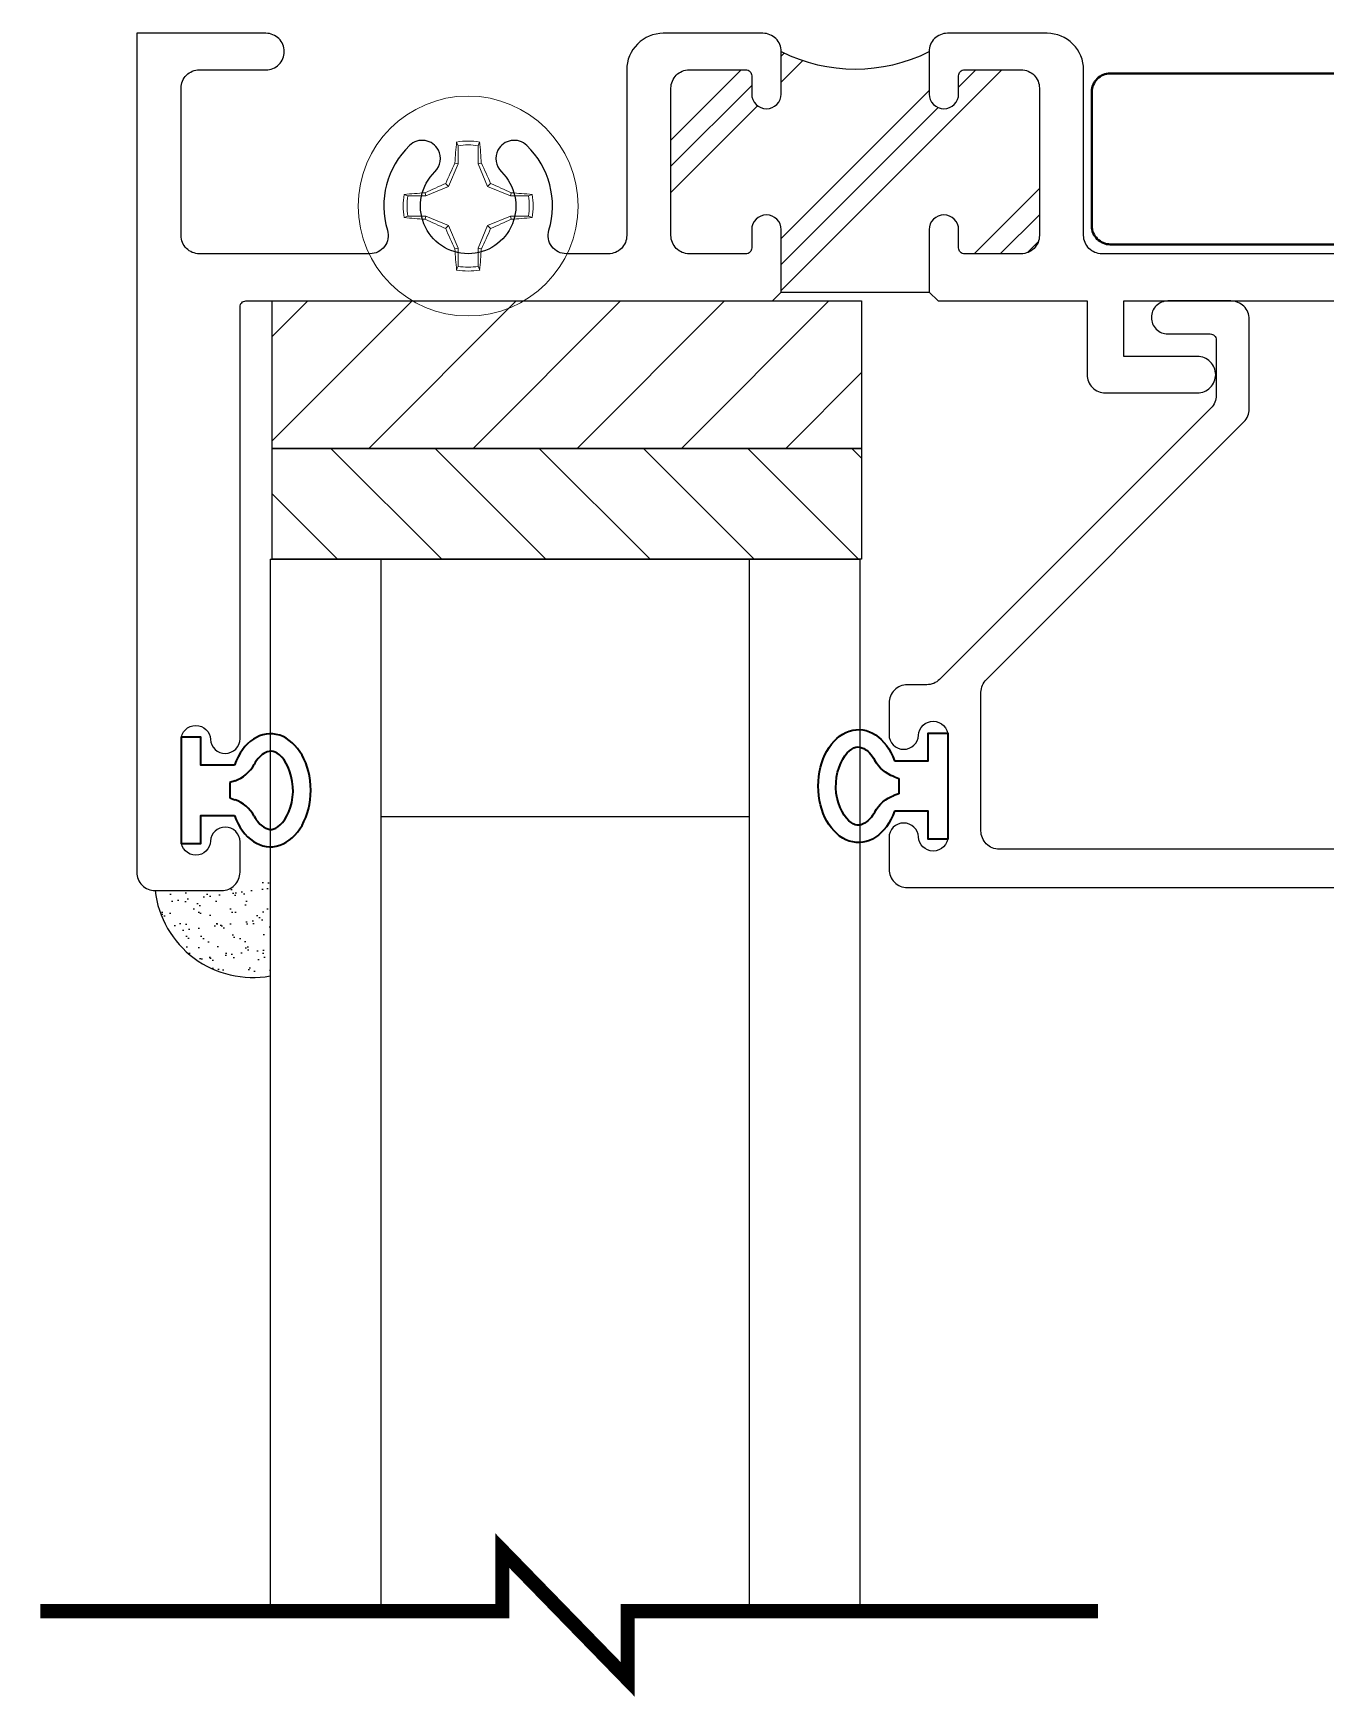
# Model space of a CAD drawing. Extents: x -26 to 91, y -47 to 75.
# Drawn here: x -4.231 to -2.039, y 68.02 to 70.842 of the extents above; entities that cross this region are included whole.
import ezdxf

# ---------------------------------------------------------------- set-up
doc = ezdxf.new("R2010")
doc.units = 0
doc.header["$MEASUREMENT"] = 0
doc.layers.get('0').update_dxf_attribs({"linetype": 'CONTINUOUS'})
for name, color, linetype in [('DIM', 7, 'CONTINUOUS'), ('FRAME', 1, 'CONTINUOUS'), ('GLASS', 7, 'CONTINUOUS'), ('SETTING BLOCKS', 7, 'CONTINUOUS'), ('TEXT', 7, 'CONTINUOUS')]:
    doc.layers.add(name, color=color, linetype=linetype)
doc.layers.add('PROFILE NUMBER', color=150, linetype='CONTINUOUS', lineweight=35)

# ---------------------------------------------------------------- blocks, each defined once
blk = doc.blocks.new('3801 1 INCH GLASS STOP')
blk.add_lwpolyline([(2.7411, 0.327, -0.414214), (2.7691, 0.299, -0.414214), (2.7411, 0.271), (2.6691, 0.271, 0.414214), (2.6591, 0.261), (2.6591, 0.1671, 0.198912), (2.6682, 0.1452), (3.1282, -0.3149, 0.198912), (3.1502, -0.324), (3.1831, -0.324, -0.414214), (3.2141, -0.355), (3.2141, -0.4085, -0.414214), (3.1891, -0.4335, -0.399638), (3.1642, -0.4097, 0.400364), (3.1391, -0.386, 0.414214), (3.1141, -0.411), (3.1141, -0.581, 0.414214), (3.1391, -0.606), (3.1392, -0.606, 0.399638), (3.1642, -0.5822, -0.399638), (3.1891, -0.5585, -0.414214), (3.2141, -0.5835), (3.2141, -0.637, -0.414214), (3.1831, -0.668), (-0.0009, -0.668, -0.414214), (-0.0109, -0.658), (-0.0109, -0.01, -0.440011), (0, 0), (0.1491, -0.013), (0.1491, 0.04), (0.115, 0.0742, -0.395486), (0.1141, 0.1015), (0.1701, 0.1652, -0.691708), (0.2051, 0.152), (0.2051, -0.0403, -0.440011), (0.1714, -0.0712), (0.05, -0.0606, 0.440011), (0.0391, -0.0706), (0.0391, -0.593, 0.414214), (0.0491, -0.603), (1.5201, -0.603, 0.414214), (1.5511, -0.572), (1.5511, 0.299, -0.414214), (1.5791, 0.327, -0.414214), (1.6071, 0.299), (1.6071, -0.572, 0.414214), (1.6381, -0.603), (3.0271, -0.603, 0.414214), (3.0581, -0.572), (3.0581, -0.3368, 0.198912), (3.049, -0.3149), (2.6122, 0.122, -0.198912), (2.6031, 0.1439), (2.6031, 0.296, -0.414214), (2.6341, 0.327)], format="xyb", close=True)
blk = doc.blocks.new('A$C3BF656AD')
at = {"layer": 'SETTING BLOCKS'}
h = blk.add_hatch(dxfattribs=at)
h.set_pattern_fill('ANSI31', color=256, scale=0.25, angle=90, style=0)
h.set_pattern_definition([(135, (0.820812, -8.054306), (-0.02209709, -0.02209709), [])])
h.paths.add_polyline_path([(0, 0.0625), (0.25, 0.0625), (0.25, 0.1095), (0, 0.1095)])
h = blk.add_hatch(dxfattribs=at)
h.set_pattern_fill('ANSI31', color=256, scale=0.25, style=0)
h.set_pattern_definition([(45, (-2.098375, -8.085556), (-0.02209709, 0.02209709), [])])
h.paths.add_polyline_path([(0, 0), (0.25, 0), (0.25, 0.0625), (0, 0.0625)])
for points in [[(0, 0.0625), (0, 0.1095), (0.25, 0.1095), (0.25, 0.0625)], [(0, 0), (0, 0.0625), (0.25, 0.0625), (0.25, 0)]]:
    blk.add_lwpolyline(points, close=True, dxfattribs=at)
blk = doc.blocks.new('dfasdf')
at = {"color": 7, "linetype": 'Continuous', "lineweight": 15}
for p, q in [((54.6225, 25.6793), (54.62, 25.6856)), ((54.6225, 25.6793), (54.6225, 25.6488)), ((54.6566, 25.6488), (54.6566, 25.6793)), ((54.6225, 25.6488), (54.6065, 25.6101)), ((54.6225, 25.6488), (54.6171, 25.6499)), ((54.6566, 25.6488), (54.662, 25.6499)), ((54.6727, 25.6101), (54.6566, 25.6488)), ((54.5678, 25.5941), (54.5373, 25.5941)), ((54.5678, 25.5941), (54.5667, 25.5995)), ((54.6065, 25.6101), (54.5678, 25.5941)), ((54.6065, 25.6101), (54.6014, 25.6152)), ((54.6727, 25.6101), (54.6777, 25.6152)), ((54.7114, 25.5941), (54.6727, 25.6101)), ((54.7114, 25.5941), (54.7124, 25.5995)), ((54.7418, 25.5941), (54.7114, 25.5941)), ((54.7418, 25.5941), (54.7482, 25.5966)), ((54.5373, 25.56), (54.531, 25.5575)), ((54.5373, 25.56), (54.5678, 25.56)), ((54.5678, 25.56), (54.5667, 25.5546)), ((54.5678, 25.56), (54.6065, 25.544)), ((54.6065, 25.544), (54.6014, 25.5389)), ((54.6065, 25.544), (54.6225, 25.5053)), ((54.6566, 25.5053), (54.6727, 25.544)), ((54.6727, 25.544), (54.7114, 25.56)), ((54.6727, 25.544), (54.6777, 25.5389)), ((54.7114, 25.56), (54.7124, 25.5546)), ((54.7114, 25.56), (54.7418, 25.56)), ((54.6225, 25.5053), (54.6171, 25.5042)), ((54.6225, 25.5053), (54.6225, 25.4748)), ((54.6566, 25.5053), (54.662, 25.5042)), ((54.6566, 25.4748), (54.6566, 25.5053)), ((54.6566, 25.4748), (54.6592, 25.4685))]:
    blk.add_line(p, q, dxfattribs=at)
at = {"color": 7, "linetype": 'Continuous', "lineweight": 15, "flags": 128}
for points in [[(54.6566, 25.6793), (54.658, 25.6827), (54.6592, 25.6856)], [(54.5373, 25.5941), (54.534, 25.5954), (54.531, 25.5966)], [(54.7418, 25.56), (54.7452, 25.5587), (54.7482, 25.5575)], [(54.6225, 25.4748), (54.6212, 25.4714), (54.62, 25.4685)]]:
    blk.add_lwpolyline(points, dxfattribs=at)
at = {"color": 7, "linetype": 'Continuous', "lineweight": 15}
blk.add_circle((54.6396, 25.577), 0.1865, dxfattribs=at)
for centre, radius, start, end in [((55.5592, 25.5924), 0.9438, 174.331, 176.507), ((54.6396, 25.577), 0.1103, 79.7812, 100.2188), ((54.6396, 25.577), 0.1037, 80.5333, 99.4667), ((53.7199, 25.5924), 0.9438, 3.493, 5.669), ((55.6923, 25.1423), 1.1889, 154.7283, 156.5646), ((53.5869, 25.1423), 1.1889, 23.4354, 25.2717), ((54.6396, 25.577), 0.1103, 169.7812, 190.2188), ((54.6242, 24.6574), 0.9438, 93.493, 95.669), ((54.6396, 25.577), 0.1037, 170.5333, 189.4667), ((55.0743, 24.5244), 1.1889, 113.4354, 115.2717), ((54.2049, 24.5244), 1.1889, 64.7283, 66.5646), ((54.6549, 24.6574), 0.9438, 84.331, 86.507), ((54.6396, 25.577), 0.1037, 350.5333, 9.4667), ((54.6396, 25.577), 0.1103, 349.7812, 10.2188), ((54.6242, 26.4967), 0.9438, 264.331, 266.507), ((55.0743, 26.6297), 1.1889, 244.7283, 246.5646), ((55.6923, 26.0117), 1.1889, 203.4354, 205.2717), ((53.5869, 26.0117), 1.1889, 334.7283, 336.5646), ((54.2049, 26.6297), 1.1889, 293.4354, 295.2717), ((54.6549, 26.4967), 0.9438, 273.493, 275.669), ((55.5592, 25.5617), 0.9438, 183.493, 185.669), ((53.7199, 25.5617), 0.9438, 354.331, 356.507), ((54.6396, 25.577), 0.1103, 259.7812, 280.2188), ((54.6396, 25.577), 0.1037, 260.5333, 279.4667)]:
    blk.add_arc(centre, radius, start, end, dxfattribs=at)
blk = doc.blocks.new('*U100')
at = {"layer": 'PROFILE NUMBER', "color": 5}
for p, q in [((-0.0161, 0.0916), (-0.013, 0.083)), ((0.013, 0.083), (0.0161, 0.0915)), ((-0.013, 0.083), (0.013, 0.083))]:
    blk.add_line(p, q, dxfattribs=at)
blk.add_lwpolyline([(-0.0427, 0.0907), (-0.0427, 0.0335), (-0.09, 0.0335), (-0.09, 0), (0.09, 0), (0.09, 0.0335), (0.0427, 0.0335), (0.0427, 0.0907)], dxfattribs=at)
for centre, start, end in [((-0.0725, 0.0712), 19.8289, 61.175), ((0.0725, 0.0712), 118.7633, 160.1945)]:
    blk.add_arc(centre, 0.06, start, end, dxfattribs=at)
blk.add_ellipse((0, 0.1517), major_axis=(-0.0958, 0), ratio=0.712114, start_param=2.033109, end_param=7.391692, dxfattribs=at)
blk.add_open_spline([(0.0437, 0.1238), (0.0526, 0.1287), (0.0589, 0.1347), (0.0685, 0.1503), (0.0681, 0.1574), (0.0493, 0.1788), (0.027, 0.1893), (-0.0212, 0.1906), (-0.0451, 0.1815), (-0.0674, 0.16), (-0.0684, 0.1523), (-0.0607, 0.1366), (-0.0538, 0.1294), (-0.0436, 0.1238)], degree=3, knots=[2.2211, 2.2211, 2.2211, 2.2211, 2.727733, 2.727733, 3.7005, 3.7005, 4.673268, 4.673268, 5.646035, 5.646035, 6.618803, 6.618803, 7.203997, 7.203997, 7.203997, 7.203997], dxfattribs=at)
blk = doc.blocks.new('3809 BLOCK FRAME')
h = blk.add_hatch()
h.set_pattern_fill('PLAST', color=256, angle=45, style=0)
h.set_pattern_definition([(45, (-4.25098, -6.643), (-0.176777, 0.176777), []), (45, (-4.27308, -6.6209), (-0.176777, 0.176777), []), (45, (-4.29517, -6.5988), (-0.176777, 0.176777), [])])
edge = h.paths.add_edge_path()
edge.add_arc((-0.937, 0.093), 0.031, 270, 360, ccw=False)
edge.add_line((-0.937, 0.062), (-1.033, 0.062))
edge.add_arc((-1.033, 0.072), 0.01, 180, 270, ccw=False)
edge.add_line((-1.043, 0.072), (-1.043, 0.103))
edge.add_arc((-1.068, 0.103), 0.025, 360, 450)
edge.add_arc((-1.068, 0.103), 0.025, 90, 180)
edge.add_line((-1.093, 0.103), (-1.093, 0.031))
edge.add_arc((-1.2185, -0.2208), 0.2814, 63.5092, 116.4908)
edge.add_line((-1.344, 0.031), (-1.344, 0.103))
edge.add_arc((-1.369, 0.103), 0.025, 0, 90)
edge.add_arc((-1.369, 0.103), 0.025, 90, 180)
edge.add_line((-1.394, 0.103), (-1.394, 0.072))
edge.add_arc((-1.404, 0.072), 0.01, 270, 360, ccw=False)
edge.add_line((-1.404, 0.062), (-1.5, 0.062))
edge.add_arc((-1.5, 0.093), 0.031, 180, 270, ccw=False)
edge.add_line((-1.531, 0.093), (-1.531, 0.343))
edge.add_arc((-1.5, 0.343), 0.031, 90, 180, ccw=False)
edge.add_line((-1.5, 0.374), (-1.404, 0.374))
edge.add_arc((-1.404, 0.364), 0.01, 0, 90, ccw=False)
edge.add_line((-1.394, 0.364), (-1.394, 0.333))
edge.add_arc((-1.369, 0.333), 0.025, 180, 270)
edge.add_arc((-1.369, 0.333), 0.025, 270, 360)
edge.add_line((-1.344, 0.333), (-1.344, 0.439))
edge.add_line((-1.344, 0.439), (-1.093, 0.439))
edge.add_line((-1.093, 0.439), (-1.093, 0.333))
edge.add_arc((-1.068, 0.333), 0.025, 180, 270)
edge.add_arc((-1.068, 0.333), 0.025, 270, 360)
edge.add_line((-1.043, 0.333), (-1.043, 0.364))
edge.add_arc((-1.033, 0.364), 0.01, 90, 180, ccw=False)
edge.add_line((-1.033, 0.374), (-0.937, 0.374))
edge.add_arc((-0.937, 0.343), 0.031, 0, 90, ccw=False)
edge.add_line((-0.906, 0.343), (-0.906, 0.093))
blk.add_line((-1.093, 0.439), (-1.344, 0.439))
for points in [[(-1.093, 0.439), (-1.093, 0.333, 0.414214), (-1.068, 0.308, 0.414214), (-1.043, 0.333), (-1.043, 0.364, -0.414214), (-1.033, 0.374), (-0.937, 0.374, -0.414214), (-0.906, 0.343), (-0.906, 0.093, -0.414214), (-0.937, 0.062), (-1.033, 0.062, -0.414214), (-1.043, 0.072), (-1.043, 0.103, 0.414214), (-1.068, 0.128), (-1.068, 0.128, 0.414214), (-1.093, 0.103), (-1.093, 0.031, 0.414214), (-1.062, 0), (-0.893, 0, 0.414214), (-0.831, 0.062), (-0.831, 0.343, -0.414214), (-0.8, 0.374), (-0.7287, 0.374, -0.5024), (-0.699, 0.3341, 0.280293), (-0.6615, 0.1903, 0.498955), (-0.6125, 0.198), (-0.6125, 0.198, 0.334263), (-0.6183, 0.2348, -2.470836), (-0.5057, 0.2348, 0.334263), (-0.5115, 0.198, 0.498955), (-0.4625, 0.1903, 0.280293), (-0.425, 0.3341, -0.5024), (-0.3953, 0.374), (-0.106, 0.374, -0.414214), (-0.075, 0.343), (-0.075, 0.093, -0.414214), (-0.106, 0.062), (-0.219, 0.062, 0.414214), (-0.25, 0.031, 0.414214), (-0.219, 0), (0, 0), (0, 1.423, 0.414214), (-0.031, 1.454), (-0.144, 1.454, 0.414214), (-0.175, 1.423), (-0.175, 1.3715, 0.414214), (-0.15, 1.3465), (-0.15, 1.3465, 0.399638), (-0.125, 1.3702, -0.399638), (-0.1001, 1.394), (-0.1, 1.394, -0.414214), (-0.075, 1.369), (-0.075, 1.199, -0.414214), (-0.1, 1.174), (-0.1001, 1.174, -0.399638), (-0.125, 1.1977, 0.399638), (-0.15, 1.2215, 0.414214), (-0.175, 1.1965), (-0.175, 0.464, -0.414214), (-0.185, 0.454), (-1.078, 0.454), (-1.093, 0.439)], [(-1.344, 0.439), (-1.344, 0.439), (-1.359, 0.454), (-1.612, 0.454), (-1.612, 0.579, 0.414214), (-1.643, 0.61), (-1.799, 0.61, 0.414214), (-1.83, 0.579, 0.414214), (-1.799, 0.548), (-1.674, 0.548), (-1.674, 0.454), (-4.425, 0.454), (-4.425, 0.6777, -0.198912), (-4.4221, 0.6848), (-4.3429, 0.7639, 0.668179), (-4.35, 0.781), (-4.49, 0.781, 0.414214), (-4.5, 0.771), (-4.5, 0.01, 0.414214), (-4.49, 0), (-4.406, 0, 0.414214), (-4.375, 0.031, 0.358249), (-4.4, 0.0614, -0.358249), (-4.425, 0.0918), (-4.425, 0.343, -0.414214), (-4.394, 0.374), (-4.1047, 0.374, -0.5024), (-4.075, 0.3341, 0.280293), (-4.0375, 0.1903, 0.498955), (-3.9885, 0.198, 0.334263), (-3.9943, 0.2348, -2.470836), (-3.8817, 0.2348, 0.334263), (-3.8875, 0.198, 0.498955), (-3.8385, 0.1903, 0.280293), (-3.801, 0.3341, -0.5024), (-3.7713, 0.374), (-3.606, 0.374, -0.414214), (-3.575, 0.343), (-3.575, 0), (-3.281, 0, 0.414214), (-3.25, 0.031, 0.414214), (-3.281, 0.062), (-3.469, 0.062, -0.414214), (-3.5, 0.093), (-3.5, 0.343, -0.414214), (-3.469, 0.374), (-2.4167, 0.374, -0.5024), (-2.387, 0.3341, 0.280293), (-2.3495, 0.1903, 0.498955), (-2.3005, 0.198, 0.334263), (-2.3063, 0.2348, -2.470836), (-2.1937, 0.2348, 0.334263), (-2.1995, 0.198, 0.498955), (-2.1505, 0.1903, 0.280293), (-2.113, 0.3341, -0.5024), (-2.0833, 0.374), (-1.637, 0.374, -0.414214), (-1.606, 0.343), (-1.606, 0.062, 0.414214), (-1.544, 0), (-1.375, 0, 0.414214), (-1.344, 0.031), (-1.344, 0.103, 0.414214), (-1.369, 0.128, 0.414214), (-1.394, 0.103), (-1.394, 0.072, -0.414214), (-1.404, 0.062), (-1.5, 0.062, -0.414214), (-1.531, 0.093), (-1.531, 0.343, -0.414214), (-1.5, 0.374), (-1.404, 0.374, -0.414214), (-1.394, 0.364), (-1.394, 0.333, 0.414214), (-1.369, 0.308, 0.414214), (-1.344, 0.333), (-1.344, 0.439)]]:
    blk.add_lwpolyline(points, format="xyb")
blk.add_arc((-1.2185, -0.2208), 0.2814, 63.5092, 116.4908)

msp = doc.modelspace()

# ---------------------------------------------------------------- hatches: boundary and pattern name
at = {"layer": 'TEXT'}
h = msp.add_hatch(dxfattribs=at)
h.set_pattern_fill('AR-SAND', color=256, scale=0.02, style=0)
h.set_pattern_definition([(37.5, (-10.839423, 55.21217), (-0.00125987, 0.038536475), [0, -0.0304, 0, -0.034, 0, -0.0325]), (7.5, (-10.839423, 55.21217), (0.03539553, 0.05644292), [0, -0.0164, 0, -0.0274, 0, -0.0105]), (327.5, (-10.864023, 55.21217), (0.06228284, 0.00011318), [0, -0.01, 0, -0.036, 0, -0.047]), (317.5, (-10.864023, 55.21217), (0.06012253, 0.01755351), [0, -0.005, 0, -0.0236, 0, -0.027])])
h.paths.add_polyline_path([(-3.8296, 69.4143, -0.414214), (-3.8396, 69.4043), (-3.8671, 69.4043, -0.414214), (-3.8771, 69.4143), (-3.8808, 69.4185, -0.414214), (-3.9118, 69.3875), (-4.0248, 69.3875, 0.433026), (-3.8296, 69.2427)])

# ---------------------------------------------------------------- linework, layer by layer
at = {"layer": 'DIM', "color": 5, "lineweight": 40}
msp.add_lwpolyline([(-2.0168, 70.4835), (-2.4048, 70.4835, -0.414214), (-2.4358, 70.5145), (-2.4358, 70.7425, -0.414214), (-2.4048, 70.7735), (-0.6168, 70.7735, -0.414214)], format="xyb", dxfattribs=at)
at = {"layer": 'GLASS'}
for p, q in [((-3.8296, 69.9495), (-3.8296, 68.1652)), ((-3.8296, 69.9495), (-2.8296, 69.9495)), ((-3.6421, 69.9495), (-3.6421, 68.1652)), ((-3.0171, 69.9495), (-3.0171, 68.1652)), ((-2.8296, 69.9495), (-2.8296, 68.1652)), ((-3.0171, 69.5125), (-3.6421, 69.5125))]:
    msp.add_line(p, q, dxfattribs=at)
at = {"layer": 'GLASS', "const_width": 0.024}
msp.add_lwpolyline([(-2.4253, 68.1652), (-3.2233, 68.1652), (-3.2233, 68.0495), (-3.4358, 68.2678), (-3.4358, 68.1652), (-4.2195, 68.1652)], dxfattribs=at)
at = {"layer": 'TEXT'}
msp.add_arc((-3.8593, 69.4067), 0.1667, 186.6133, 280.2687, dxfattribs=at)

# ---------------------------------------------------------------- block references
msp.add_blockref('dfasdf', (-58.1334, 44.9715))
at = {"layer": 'FRAME', "rotation": 180}
msp.add_blockref('3809 BLOCK FRAME', (-4.0558, 70.8415), dxfattribs=at)
at = {"layer": 'FRAME', "xscale": -1}
msp.add_blockref('3801 1 INCH GLASS STOP', (0.4342, 70.0605), dxfattribs=at)
at = {"layer": 'TEXT', "xscale": 4, "yscale": 4, "zscale": 4, "rotation": 180}
msp.add_blockref('A$C3BF656AD', (-2.8263, 70.3875), dxfattribs=at)
at = {"layer": 'TEXT', "xscale": -1, "rotation": 90}
msp.add_blockref('*U100', (-2.68, 69.5646), dxfattribs=at)
at = {"layer": 'TEXT', "rotation": 270}
msp.add_blockref('*U100', (-3.9808, 69.5575), dxfattribs=at)

doc.saveas('drawing.dxf')
